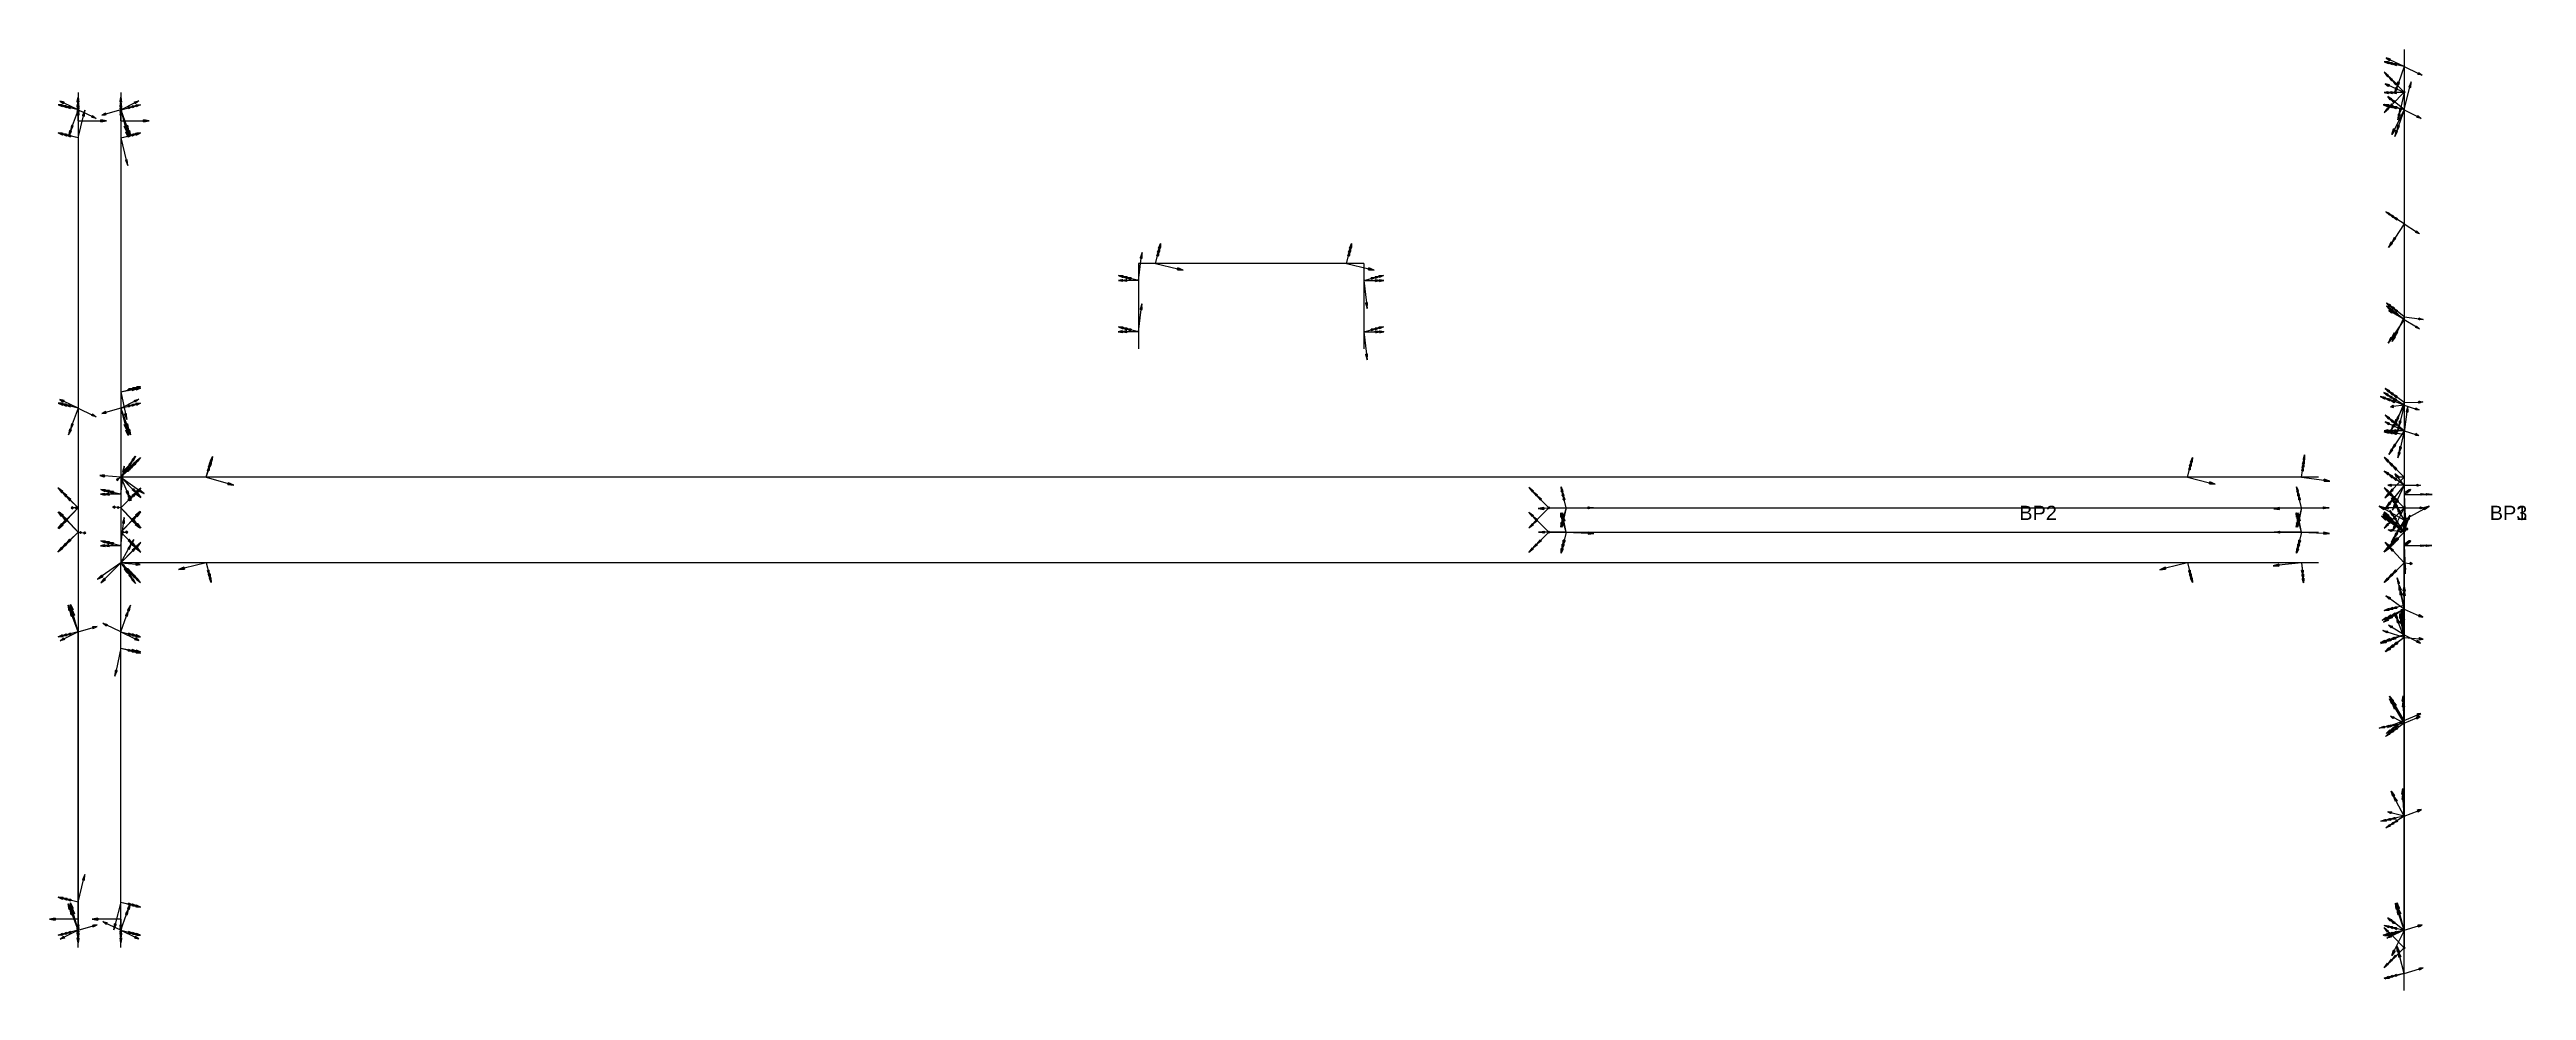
# Model space of a CAD drawing. Header units: millimetres. Extents: x -5152 to 13, y -165 to 165.
# Drawn here: x -856 to 13, y -165 to 165 of the extents above.
import ezdxf

# ---------------------------------------------------------------- set-up
doc = ezdxf.new("R2010")
doc.units = ezdxf.units.MM
for name, color, linetype in [('AutoDetect_13_2', 1, 'Continuous'), ('AutoDetect_14_1', 1, 'Continuous'), ('AutoDetect_17_8', 1, 'Continuous'), ('AutoDetect_18_10', 1, 'Continuous'), ('AutoDetect_21_3', 1, 'Continuous'), ('AutoDetect_22_4', 1, 'Continuous'), ('AutoDetect_23_21', 1, 'Continuous'), ('AutoDetect_24_22', 1, 'Continuous'), ('AutoDetect_25_40', 1, 'Continuous'), ('AutoDetect_26_41', 1, 'Continuous'), ('AutoDetect_31_12', 1, 'Continuous'), ('AutoDetect_32_13', 1, 'Continuous'), ('AutoDetect_33_16', 1, 'Continuous'), ('AutoDetect_34_17', 1, 'Continuous'), ('AutoDetect_35_27', 1, 'Continuous'), ('AutoDetect_36_26', 1, 'Continuous'), ('AutoDetect_41_31', 1, 'Continuous'), ('AutoDetect_42_30', 1, 'Continuous'), ('AutoDetect_45_28', 1, 'Continuous'), ('AutoDetect_45_39', 1, 'Continuous'), ('AutoDetect_46_33', 1, 'Continuous'), ('AutoDetect_50_38', 1, 'Continuous'), ('AutoDetect_51_35', 1, 'Continuous'), ('AutoDetect_52_36', 1, 'Continuous'), ('AutoDetect_53_20', 1, 'Continuous'), ('AutoDetect_54_37', 1, 'Continuous'), ('AutoDetect_56_23', 1, 'Continuous'), ('AutoDetect_57_14', 1, 'Continuous'), ('AutoDetect_59_0', 1, 'Continuous'), ('AutoDetect_5_24', 1, 'Continuous'), ('AutoDetect_5_34', 1, 'Continuous'), ('AutoDetect_60_6', 1, 'Continuous'), ('AutoDetect_62_29', 1, 'Continuous'), ('AutoDetect_63_5', 1, 'Continuous'), ('AutoDetect_64_11', 1, 'Continuous'), ('AutoDetect_65_32', 1, 'Continuous'), ('AutoDetect_6_18', 1, 'Continuous'), ('AutoDetect_7_19', 1, 'Continuous'), ('AutoDetect_8_15', 1, 'Continuous'), ('AutoDetect_8_25', 1, 'Continuous'), ('AutoDetect_8_7', 1, 'Continuous'), ('AutoDetect_8_9', 1, 'Continuous'), ('BLECH_ID_GUID_ACCCBEED_97AF_45b1_AC6C_059D9D04CA13', 1, 'Continuous')]:
    doc.layers.add(name, color=color, linetype=linetype)
doc.styles.get("Standard").update_dxf_attribs({"font": 'arial.ttf'})

# ---------------------------------------------------------------- blocks, each defined once
blk = doc.blocks.new('Kontrollpunkt')
at = {"color": 0}
for q in [(0, 6), (8, 0), (0, 0, 4)]:
    blk.add_line((0, 0), q, dxfattribs=at)
for points in [[(0.25, 8, -0.25), (-0.25, 8, -0.25), (-0.25, 8, 0.25), (0, 10, 0), (-0.25, 8, -0.25), (0.25, 8, 0.25), (0, 10, 0), (0.25, 8, -0.25), (0.25, 8, 0.25), (-0.25, 8, 0.25)], [(0.25, 6, -0.25), (-0.25, 6, -0.25), (-0.25, 6, 0.25), (0, 8, 0), (-0.25, 6, -0.25), (0.25, 6, 0.25), (0, 8, 0), (0.25, 6, -0.25), (0.25, 6, 0.25), (-0.25, 6, 0.25)], [(0.25, 0.25, 4), (-0.25, 0.25, 4), (-0.25, -0.25, 4), (0, 0, 6), (-0.25, 0.25, 4), (0.25, -0.25, 4), (0, 0, 6), (0.25, 0.25, 4), (0.25, -0.25, 4), (-0.25, -0.25, 4)], [(0.25, 0.25, 6), (-0.25, 0.25, 6), (-0.25, -0.25, 6), (0, 0, 8), (-0.25, 0.25, 6), (0.25, -0.25, 6), (0, 0, 8), (0.25, 0.25, 6), (0.25, -0.25, 6), (-0.25, -0.25, 6)], [(0.25, 0.25, 8), (-0.25, 0.25, 8), (-0.25, -0.25, 8), (0, 0, 10), (-0.25, 0.25, 8), (0.25, -0.25, 8), (0, 0, 10), (0.25, 0.25, 8), (0.25, -0.25, 8), (-0.25, -0.25, 8)], [(8, 0.25, -0.25), (8, 0.25, 0.25), (8, -0.25, 0.25), (10, 0, 0), (8, 0.25, 0.25), (8, -0.25, -0.25), (10, 0, 0), (8, 0.25, -0.25), (8, -0.25, -0.25), (8, -0.25, 0.25)]]:
    blk.add_polyline3d(points, dxfattribs=at)

msp = doc.modelspace()

# ---------------------------------------------------------------- linework, layer by layer
at = {"layer": 'AutoDetect_13_2', "color": 1}
msp.add_line((-330, 4.28, -315), (-60, 4.28, -315), dxfattribs=at)
at = {"layer": 'AutoDetect_14_1', "color": 1}
msp.add_line((-330, 4.28, -295), (-60, 4.28, -295), dxfattribs=at)
at = {"layer": 'AutoDetect_17_8', "color": 1}
msp.add_line((-330, -4.28, -295), (-60, -4.28, -295), dxfattribs=at)
at = {"layer": 'AutoDetect_18_10', "color": 1}
msp.add_line((-330, -4.28, -315), (-60, -4.28, -315), dxfattribs=at)
at = {"layer": 'AutoDetect_21_3', "color": 1}
msp.add_line((-831, 4.25, -209), (-831, 4.25, -401), dxfattribs=at)
at = {"layer": 'AutoDetect_22_4', "color": 1}
msp.add_line((-846, 4.25, -209), (-846, 4.25, -401), dxfattribs=at)
at = {"layer": 'AutoDetect_23_21', "color": 1}
msp.add_line((-831, 149.9, -174), (-831, 39.25, -174), dxfattribs=at)
at = {"layer": 'AutoDetect_24_22', "color": 1}
msp.add_line((-846, 149.9, -174), (-846, 39.25, -174), dxfattribs=at)
at = {"layer": 'AutoDetect_25_40', "color": 1}
msp.add_line((-831, 149.9, -436), (-831, 39.25, -436), dxfattribs=at)
at = {"layer": 'AutoDetect_26_41', "color": 1}
msp.add_line((-846, 149.9, -436), (-846, 39.25, -436), dxfattribs=at)
at = {"layer": 'AutoDetect_31_12', "color": 1}
msp.add_line((-831, -4.25, -209), (-831, -4.25, -401), dxfattribs=at)
at = {"layer": 'AutoDetect_32_13', "color": 1}
msp.add_line((-846, -4.25, -209), (-846, -4.25, -401), dxfattribs=at)
at = {"layer": 'AutoDetect_33_16', "color": 1}
msp.add_line((-831, -149.9, -174), (-831, -39.25, -174), dxfattribs=at)
at = {"layer": 'AutoDetect_34_17', "color": 1}
msp.add_line((-846, -149.9, -174), (-846, -39.25, -174), dxfattribs=at)
at = {"layer": 'AutoDetect_35_27', "color": 1}
msp.add_line((-846, -149.9, -436), (-846, -39.25, -436), dxfattribs=at)
at = {"layer": 'AutoDetect_36_26', "color": 1}
msp.add_line((-831, -149.9, -436), (-831, -39.25, -436), dxfattribs=at)
at = {"layer": 'AutoDetect_41_31', "color": 1}
msp.add_line((-60, 15, -160), (-831, 15, -160), dxfattribs=at)
at = {"layer": 'AutoDetect_42_30', "color": 1}
msp.add_line((-60, -15, -160), (-831, -15, -160), dxfattribs=at)
at = {"layer": 'AutoDetect_45_28', "color": 1}
msp.add_line((-831, -140, -160), (-831, -15, -160), dxfattribs=at)
at = {"layer": 'AutoDetect_45_39', "color": 1}
msp.add_line((-831, 140, -160), (-831, 15, -160), dxfattribs=at)
at = {"layer": 'AutoDetect_46_33', "color": 1}
msp.add_line((-846, 140, -160), (-846, -140, -160), dxfattribs=at)
at = {"layer": 'AutoDetect_50_38', "color": 1}
msp.add_line((-395, 90, -160), (-474, 90, -160), dxfattribs=at)
at = {"layer": 'AutoDetect_51_35', "color": 1}
msp.add_line((-395, 90, -160), (-395, 60, -160), dxfattribs=at)
at = {"layer": 'AutoDetect_52_36', "color": 1}
msp.add_line((-474, 90, -160), (-474, 60, -160), dxfattribs=at)
at = {"layer": 'AutoDetect_53_20', "color": 1}
msp.add_line((-30, 165, -315), (-30, 34.28, -315), dxfattribs=at)
at = {"layer": 'AutoDetect_54_37', "color": 1}
msp.add_line((-30, 165, -295), (-30, 34.28, -295), dxfattribs=at)
at = {"layer": 'AutoDetect_56_23', "color": 1}
msp.add_line((-30, -165, -295), (-30, -34.28, -295), dxfattribs=at)
at = {"layer": 'AutoDetect_57_14', "color": 1}
msp.add_line((-30, -165, -315), (-30, -34.28, -315), dxfattribs=at)
at = {"layer": 'AutoDetect_59_0', "color": 1}
msp.add_line((-30, 15, -65), (-30, 15, -130), dxfattribs=at)
at = {"layer": 'AutoDetect_5_24', "color": 1}
msp.add_line((-30, -150, -160), (-30, 0, -160), dxfattribs=at)
at = {"layer": 'AutoDetect_5_34', "color": 1}
msp.add_line((-30, 150, -160), (-30, 0, -160), dxfattribs=at)
at = {"layer": 'AutoDetect_60_6', "color": 1}
msp.add_line((-30, -15, -65), (-30, -15, -130), dxfattribs=at)
at = {"layer": 'AutoDetect_62_29', "color": 1}
msp.add_line((-30, 15, -65), (-30, -15, -65), dxfattribs=at)
at = {"layer": 'AutoDetect_63_5', "color": 1}
msp.add_line((-831, 15, -10), (-831, 15, -160), dxfattribs=at)
at = {"layer": 'AutoDetect_64_11', "color": 1}
msp.add_line((-831, -15, -10), (-831, -15, -160), dxfattribs=at)
at = {"layer": 'AutoDetect_65_32', "color": 1}
msp.add_line((-831, 15, -10), (-831, -15, -10), dxfattribs=at)
at = {"layer": 'AutoDetect_6_18', "color": 1}
msp.add_line((-30, 150, -450), (-30, -150, -450), dxfattribs=at)
at = {"layer": 'AutoDetect_7_19', "color": 1}
msp.add_line((-30, 149.9, -174), (-30, 31.25, -174), dxfattribs=at)
at = {"layer": 'AutoDetect_7_19', "color": 1, "extrusion": (1, 0, 0)}
msp.add_arc((31.25, -201, -30), 27, 90, 135, dxfattribs=at)
at = {"layer": 'AutoDetect_8_15', "color": 1}
msp.add_line((-30, -149.9, -174), (-30, -31.25, -174), dxfattribs=at)
at = {"layer": 'AutoDetect_8_15', "color": 1, "extrusion": (-1, 0, 0)}
msp.add_arc((31.25, -201, 30), 27, 90, 135, dxfattribs=at)
at = {"layer": 'AutoDetect_8_25', "color": 1}
msp.add_line((-30, -149.9, -436), (-30, -31.25, -436), dxfattribs=at)
at = {"layer": 'AutoDetect_8_25', "color": 1, "extrusion": (1, 0, 0)}
msp.add_arc((-31.25, -409, -30), 27, 270, 315, dxfattribs=at)
at = {"layer": 'AutoDetect_8_7', "color": 1}
msp.add_line((-30, -4.25, -201), (-30, -4.25, -305), dxfattribs=at)
at = {"layer": 'AutoDetect_8_7', "color": 1, "extrusion": (-1, 0, 0)}
msp.add_arc((31.25, -201, 30), 27, 135, 180, dxfattribs=at)
at = {"layer": 'AutoDetect_8_9', "color": 1}
msp.add_line((-30, -4.25, -305), (-30, -4.25, -409), dxfattribs=at)
at = {"layer": 'AutoDetect_8_9', "color": 1, "extrusion": (-1, 0, 0)}
msp.add_arc((31.25, -409, 30), 27, 180, 225, dxfattribs=at)

# ---------------------------------------------------------------- block references
at = {"layer": 'AutoDetect_13_2', "color": 1, "extrusion": (-0.173648, 0.735742, -0.654622)}
for p, rotation in [((314.35, -186.68, 265.61), 199.826289697266), ((63.25, -225.48, 220.81), 199.8262896972659)]:
    msp.add_blockref('Kontrollpunkt', p, dxfattribs=dict(at, rotation=rotation))
at = {"layer": 'AutoDetect_14_1', "color": 1, "extrusion": (-0.173648, 0.734795, 0.655685)}
for p, rotation in [((314.33, -274.32, -134.02), 342.7132765817989), ((63.25, -235.42, -178.83), 342.7132765841969)]:
    msp.add_blockref('Kontrollpunkt', p, dxfattribs=dict(at, rotation=rotation))
at = {"layer": 'AutoDetect_17_8', "color": 1, "extrusion": (-0.173648, -0.734766, 0.655718)}
for p, rotation in [((-314.33, -274.32, -134.03), 16.43372046372518), ((-63.25, -235.41, -178.83), 16.43372046574077)]:
    msp.add_blockref('Kontrollpunkt', p, dxfattribs=dict(at, rotation=rotation))
at = {"layer": 'AutoDetect_18_10', "color": 1, "extrusion": (-0.173648, -0.735742, -0.654622)}
for p, rotation in [((-314.35, -186.68, 265.61), 160.1737103027345), ((-63.25, -225.48, 220.81), 160.1737102971328)]:
    msp.add_blockref('Kontrollpunkt', p, dxfattribs=dict(at, rotation=rotation))
at = {"layer": 'AutoDetect_21_3', "color": 1, "extrusion": (0.696364, 0.696364, 0.173648), "rotation": 77.24859307823723}
for p in [(590.61, -143.7, -618.96), (590.61, -293.39, -645.35)]:
    msp.add_blockref('Kontrollpunkt', p, dxfattribs=at)
at = {"layer": 'AutoDetect_21_3', "color": 1, "extrusion": (0.70541, 0.70541, 0.069232), "rotation": 84.84447890650206}
msp.add_blockref('Kontrollpunkt', (590.61, -168.03, -597.67), dxfattribs=at)
at = {"layer": 'AutoDetect_22_4', "color": 1, "extrusion": (-0.696364, 0.696364, 0.173648), "rotation": 279.8510761165839}
for p in [(595.21, -349.62, 548.85), (595.21, -499.31, 522.45)]:
    msp.add_blockref('Kontrollpunkt', p, dxfattribs=at)
at = {"layer": 'AutoDetect_22_4', "color": 1, "extrusion": (-0.705821, 0.705821, 0.060281), "rotation": 273.4496792878152}
msp.add_blockref('Kontrollpunkt', (595.21, -244.86, 587.53), dxfattribs=at)
at = {"layer": 'AutoDetect_23_21', "color": 1, "extrusion": (0.696364, 0.173648, -0.696364), "rotation": 81.2348063681018}
for p in [(340.69, -662.12, -432.52), (239.15, -679.75, -450.7)]:
    msp.add_blockref('Kontrollpunkt', p, dxfattribs=at)
at = {"layer": 'AutoDetect_24_22', "color": 1, "extrusion": (-0.696364, 0.173648, -0.696364), "rotation": 278.1385729810916}
for p in [(65.07, 470.99, 735.28), (166.61, 453.36, 717.11)]:
    msp.add_blockref('Kontrollpunkt', p, dxfattribs=at)
at = {"layer": 'AutoDetect_25_40', "color": 1, "extrusion": (0.696364, 0.173648, 0.696364), "rotation": 91.4177731969594}
for p in [(340.69, 224.33, -857.31), (239.15, 241.96, -875.48)]:
    msp.add_blockref('Kontrollpunkt', p, dxfattribs=at)
at = {"layer": 'AutoDetect_26_41', "color": 1, "extrusion": (-0.696364, 0.173648, 0.696364), "rotation": 261.8614270189084}
for p in [(65.07, -908.78, 310.5), (166.61, -891.15, 292.33)]:
    msp.add_blockref('Kontrollpunkt', p, dxfattribs=at)
at = {"layer": 'AutoDetect_31_12', "color": 1, "extrusion": (0.696364, -0.696364, 0.173648), "rotation": 279.8510761165839}
for p in [(-590.61, -143.7, -618.96), (-590.61, -293.39, -645.35)]:
    msp.add_blockref('Kontrollpunkt', p, dxfattribs=at)
at = {"layer": 'AutoDetect_31_12', "color": 1, "extrusion": (0.705821, -0.705821, 0.060281), "rotation": 273.4496793756426}
msp.add_blockref('Kontrollpunkt', (-590.61, -173.38, -596.14), dxfattribs=at)
at = {"layer": 'AutoDetect_32_13', "color": 1, "extrusion": (-0.70541, -0.70541, 0.069232), "rotation": 84.84447880286027}
msp.add_blockref('Kontrollpunkt', (-595.21, -250.12, 585.31), dxfattribs=at)
at = {"layer": 'AutoDetect_32_13', "color": 1, "extrusion": (-0.696364, -0.696364, 0.173648), "rotation": 77.24859307823723}
for p in [(-595.21, -349.62, 548.85), (-595.21, -499.31, 522.45)]:
    msp.add_blockref('Kontrollpunkt', p, dxfattribs=at)
at = {"layer": 'AutoDetect_33_16', "color": 1, "extrusion": (0.696364, -0.173648, -0.696364), "rotation": 278.1385729810916}
for p in [(-239.15, -679.75, -450.7), (-340.69, -662.12, -432.52)]:
    msp.add_blockref('Kontrollpunkt', p, dxfattribs=at)
at = {"layer": 'AutoDetect_34_17', "color": 1, "extrusion": (-0.696364, -0.173648, -0.696364), "rotation": 81.2348063681018}
for p in [(-166.61, 453.36, 717.11), (-65.07, 470.99, 735.28)]:
    msp.add_blockref('Kontrollpunkt', p, dxfattribs=at)
at = {"layer": 'AutoDetect_35_27', "color": 1, "extrusion": (-0.696364, -0.173648, 0.696364), "rotation": 91.4177731969594}
for p in [(-166.61, -891.15, 292.33), (-65.07, -908.78, 310.5)]:
    msp.add_blockref('Kontrollpunkt', p, dxfattribs=at)
at = {"layer": 'AutoDetect_36_26', "color": 1, "extrusion": (0.696364, -0.173648, 0.696364), "rotation": 261.8614270189084}
for p in [(-239.15, 241.96, -875.48), (-340.69, 224.33, -857.31)]:
    msp.add_blockref('Kontrollpunkt', p, dxfattribs=at)
at = {"layer": 'AutoDetect_41_31', "color": 1, "extrusion": (0.516893, 0.734165, 0.440254), "rotation": 180}
msp.add_blockref('Kontrollpunkt', (688.12, 61.56, -488.97), dxfattribs=at)
at = {"layer": 'AutoDetect_41_31', "color": 1, "extrusion": (0.173648, 0.622347, 0.763237), "rotation": 179.0187227809041}
msp.add_blockref('Kontrollpunkt', (775.56, 49.9, -251.87), dxfattribs=at)
at = {"layer": 'AutoDetect_41_31', "color": 1, "extrusion": (0.173648, 0.696364, 0.696364), "rotation": 180}
msp.add_blockref('Kontrollpunkt', (106.48, -107.11, -119.38), dxfattribs=at)
at = {"layer": 'AutoDetect_41_31', "color": 1, "extrusion": (0.081493, 0.599244, 0.796408), "rotation": 180}
msp.add_blockref('Kontrollpunkt', (67.42, -101.52, -123.82), dxfattribs=at)
at = {"layer": 'AutoDetect_42_30', "color": 1, "extrusion": (0.519809, -0.73167, 0.440973), "rotation": 180}
msp.add_blockref('Kontrollpunkt', (-686.13, 63.24, -491.54), dxfattribs=at)
at = {"layer": 'AutoDetect_42_30', "color": 1, "extrusion": (0.173648, -0.696364, 0.696364), "rotation": 180}
for p in [(-780.83, 9.99, -240.07), (-106.48, -107.11, -119.38)]:
    msp.add_blockref('Kontrollpunkt', p, dxfattribs=at)
at = {"layer": 'AutoDetect_42_30', "color": 1, "extrusion": (0.073142, -0.705213, 0.705213), "rotation": 180}
msp.add_blockref('Kontrollpunkt', (-67.2, -119.16, -107.08), dxfattribs=at)
at = {"layer": 'AutoDetect_45_28', "color": 1, "extrusion": (0.578134, -0.575779, 0.578134), "rotation": 180}
msp.add_blockref('Kontrollpunkt', (-597.03, 203.74, -564.29), dxfattribs=at)
at = {"layer": 'AutoDetect_45_28', "color": 1, "extrusion": (0.696364, -0.173648, 0.696364)}
for p, rotation in [((-244.73, 439.07, -682.28), 182.814593176167), ((-331.08, 424.08, -666.83), 180)]:
    msp.add_blockref('Kontrollpunkt', p, dxfattribs=dict(at, rotation=rotation))
at = {"layer": 'AutoDetect_45_39', "color": 1, "extrusion": (0.696364, 0.173648, 0.696364)}
for p, rotation in [((331.08, 424.08, -666.83), 180), ((244.73, 439.07, -682.28), 177.185406823833)]:
    msp.add_blockref('Kontrollpunkt', p, dxfattribs=dict(at, rotation=rotation))
at = {"layer": 'AutoDetect_45_39', "color": 1, "extrusion": (0.578134, 0.575779, 0.578134), "rotation": 180}
msp.add_blockref('Kontrollpunkt', (597.03, 203.74, -564.29), dxfattribs=at)
at = {"layer": 'AutoDetect_46_33', "color": 1, "extrusion": (-0.696364, 0.173648, 0.696364), "rotation": 180}
for p in [(74.68, -709.03, 500.97), (334.71, -663.87, 454.44)]:
    msp.add_blockref('Kontrollpunkt', p, dxfattribs=at)
at = {"layer": 'AutoDetect_50_38', "color": 1, "extrusion": (0.173648, 0.696364, 0.696364), "rotation": 180}
for p in [(475.87, -96.79, -130.01), (410.86, -108.08, -118.38)]:
    msp.add_blockref('Kontrollpunkt', p, dxfattribs=at)
at = {"layer": 'AutoDetect_51_35', "color": 2, "extrusion": (0.696364, 0.173648, 0.696364), "rotation": 170.1489238834162}
for p in [(177.07, 137.91, -371.9), (159.61, 140.94, -375.02)]:
    msp.add_blockref('Kontrollpunkt', p, dxfattribs=at)
at = {"layer": 'AutoDetect_52_36', "color": 2, "extrusion": (-0.696364, 0.173648, 0.696364), "rotation": 189.8510761165838}
for p in [(33.18, -449.25, 233.24), (50.65, -446.22, 230.12)]:
    msp.add_blockref('Kontrollpunkt', p, dxfattribs=at)
at = {"layer": 'AutoDetect_53_20', "color": 1, "extrusion": (-0.696364, 0.173648, -0.696364), "rotation": 278.1385729810916}
msp.add_blockref('Kontrollpunkt', (-147.02, -179.01, 267.86), dxfattribs=at)
at = {"layer": 'AutoDetect_53_20', "color": 1, "extrusion": (-0.624522, 0.468982, -0.624522), "rotation": 266.2407853468216}
msp.add_blockref('Kontrollpunkt', (-38.19, -204.68, 248.42), dxfattribs=at)
at = {"layer": 'AutoDetect_53_20', "color": 1, "extrusion": (-0.715661, 0.443041, -0.539947), "rotation": 262.3960192474788}
msp.add_blockref('Kontrollpunkt', (-18.46, -239.91, 209.4), dxfattribs=at)
at = {"layer": 'AutoDetect_54_37', "color": 1, "extrusion": (-0.696364, 0.173648, 0.696364), "rotation": 261.8614270189084}
msp.add_blockref('Kontrollpunkt', (-147.02, -258.78, -156.93), dxfattribs=at)
at = {"layer": 'AutoDetect_54_37', "color": 1, "extrusion": (-0.624522, 0.468982, 0.624522), "rotation": 273.7592163545942}
msp.add_blockref('Kontrollpunkt', (-38.19, -271.74, -132.54), dxfattribs=at)
at = {"layer": 'AutoDetect_54_37', "color": 1, "extrusion": (-0.841853, 0.304306, 0.445738), "rotation": 282.8029344987455}
msp.add_blockref('Kontrollpunkt', (-27.69, -282.75, -93.98), dxfattribs=at)
at = {"layer": 'AutoDetect_56_23', "color": 1, "extrusion": (-0.815272, -0.30885, 0.489841), "rotation": 61.75499641124729}
msp.add_blockref('Kontrollpunkt', (27.04, -277.92, -107.6), dxfattribs=at)
at = {"layer": 'AutoDetect_56_23', "color": 1, "extrusion": (-0.626738, -0.463031, 0.626738), "rotation": 81.13621220702913}
msp.add_blockref('Kontrollpunkt', (38.7, -271.17, -133.54), dxfattribs=at)
at = {"layer": 'AutoDetect_56_23', "color": 1, "extrusion": (-0.696364, -0.173648, 0.696364), "rotation": 91.4177731969594}
msp.add_blockref('Kontrollpunkt', (147.02, -258.78, -156.93), dxfattribs=at)
at = {"layer": 'AutoDetect_57_14', "color": 1, "extrusion": (-0.834469, -0.268903, -0.480992), "rotation": 119.6224147796783}
msp.add_blockref('Kontrollpunkt', (29.14, -256.49, 187.38), dxfattribs=at)
at = {"layer": 'AutoDetect_57_14', "color": 1, "extrusion": (-0.626739, -0.463031, -0.626739), "rotation": 98.86378051051679}
msp.add_blockref('Kontrollpunkt', (38.7, -204.16, 248.77), dxfattribs=at)
at = {"layer": 'AutoDetect_57_14', "color": 1, "extrusion": (-0.696364, -0.173648, -0.696364), "rotation": 88.5822268030406}
msp.add_blockref('Kontrollpunkt', (147.02, -179.01, 267.86), dxfattribs=at)
at = {"layer": 'AutoDetect_59_0', "color": 1, "extrusion": (-0.696364, 0.696364, 0.173648), "rotation": 279.8510761165839}
for p in [(10.61, -75.45, 19.01), (10.61, -127.64, 9.8)]:
    msp.add_blockref('Kontrollpunkt', p, dxfattribs=at)
at = {"layer": 'AutoDetect_5_24', "color": 1, "extrusion": (-0.440188, -0.782604, 0.440188), "rotation": 180}
msp.add_blockref('Kontrollpunkt', (-26.15, -150.14, -57.22), dxfattribs=at)
at = {"layer": 'AutoDetect_5_24', "color": 1, "extrusion": (-0.696364, -0.173648, 0.696364), "rotation": 180}
for p in [(21.85, -140.16, -85.32), (132.46, -159.36, -65.52)]:
    msp.add_blockref('Kontrollpunkt', p, dxfattribs=at)
at = {"layer": 'AutoDetect_5_34', "color": 1, "extrusion": (-0.696364, 0.173648, 0.696364), "rotation": 180}
msp.add_blockref('Kontrollpunkt', (-132.46, -159.36, -65.52), dxfattribs=at)
at = {"layer": 'AutoDetect_5_34', "color": 1, "extrusion": (-0.703972, 0.094054, 0.703972), "rotation": 180}
msp.add_blockref('Kontrollpunkt', (-25.76, -137.37, -88.69), dxfattribs=at)
at = {"layer": 'AutoDetect_5_34', "color": 1, "extrusion": (-0.440188, 0.782604, 0.440188), "rotation": 180}
msp.add_blockref('Kontrollpunkt', (26.15, -150.14, -57.22), dxfattribs=at)
at = {"layer": 'AutoDetect_60_6', "color": 1, "extrusion": (-0.696364, -0.696364, 0.173648), "rotation": 77.24859307823723}
for p in [(-10.61, -75.45, 19.01), (-10.61, -127.64, 9.8)]:
    msp.add_blockref('Kontrollpunkt', p, dxfattribs=at)
at = {"layer": 'AutoDetect_62_29', "color": 2, "extrusion": (0.216953, 0.173648, 0.960613), "rotation": 142.4444237157187}
for p in [(25.77, -0.97, -67.39), (11.72, 9.84, -70.51)]:
    msp.add_blockref('Kontrollpunkt', p, dxfattribs=at)
at = {"layer": 'AutoDetect_63_5', "color": 1, "extrusion": (0.578134, 0.578134, 0.575779), "rotation": 55.98519035698276}
msp.add_blockref('Kontrollpunkt', (598.21, 201.41, -563.88), dxfattribs=at)
at = {"layer": 'AutoDetect_63_5', "color": 1, "extrusion": (0.696364, 0.696364, 0.173648), "rotation": 88.42765860461249}
for p in [(598.21, 84.44, -571.01), (598.21, -27.83, -590.81)]:
    msp.add_blockref('Kontrollpunkt', p, dxfattribs=at)
at = {"layer": 'AutoDetect_64_11', "color": 1, "extrusion": (0.578134, -0.578134, 0.575779), "rotation": 296.0287352918818}
msp.add_blockref('Kontrollpunkt', (-598.21, 201.41, -563.88), dxfattribs=at)
at = {"layer": 'AutoDetect_64_11', "color": 1, "extrusion": (0.696364, -0.696364, 0.173648), "rotation": 270.0347945626858}
for p in [(-598.21, 84.44, -571.01), (-598.21, -27.83, -590.81)]:
    msp.add_blockref('Kontrollpunkt', p, dxfattribs=at)
at = {"layer": 'AutoDetect_65_32', "color": 2, "extrusion": (-0.696364, 0.173648, 0.696364), "rotation": 189.8510761165838}
for p in [(192.33, -570.18, 573.28), (209.8, -567.15, 570.15)]:
    msp.add_blockref('Kontrollpunkt', p, dxfattribs=at)
at = {"layer": 'AutoDetect_6_18', "color": 1, "extrusion": (-0.696364, 0.173648, -0.696364), "rotation": 17.30978033064729}
for p in [(-132.46, -278.43, 359.26), (146.98, -326.95, 309.25)]:
    msp.add_blockref('Kontrollpunkt', p, dxfattribs=at)
at = {"layer": 'AutoDetect_7_19', "color": 1, "extrusion": (-0.737089, 0.173648, -0.653105), "rotation": 279.2425547579259}
msp.add_blockref('Kontrollpunkt', (-133.19, -91.14, 160.74), dxfattribs=at)
at = {"layer": 'AutoDetect_7_19', "color": 1, "extrusion": (-0.643812, 0.413537, -0.643812), "rotation": 270.6039110745444}
msp.add_blockref('Kontrollpunkt', (-71.21, -80.74, 174.3), dxfattribs=at)
at = {"layer": 'AutoDetect_7_19', "color": 1, "extrusion": (-0.61845, 0.48481, -0.61845), "rotation": 250.2847639852082}
msp.add_blockref('Kontrollpunkt', (-37.57, -94.95, 160.71), dxfattribs=at)
at = {"layer": 'AutoDetect_7_19', "color": 1, "extrusion": (-0.667397, 0.48481, -0.56528), "rotation": 246.6651384274061}
msp.add_blockref('Kontrollpunkt', (-15.74, -116.11, 138.38), dxfattribs=at)
at = {"layer": 'AutoDetect_7_19', "color": 1, "extrusion": (-0.663188, 0.54577, -0.512168), "rotation": 258.1101836580839}
msp.add_blockref('Kontrollpunkt', (-5.07, -127.41, 126.07), dxfattribs=at)
at = {"layer": 'AutoDetect_8_15', "color": 1, "extrusion": (-0.768767, -0.390731, -0.506288), "rotation": 134.9629308867157}
msp.add_blockref('Kontrollpunkt', (14.27, -129.34, 123.37), dxfattribs=at)
at = {"layer": 'AutoDetect_8_15', "color": 1, "extrusion": (-0.64064, -0.48481, -0.595433), "rotation": 130.4661313882647}
msp.add_blockref('Kontrollpunkt', (14.79, -110.73, 142.82), dxfattribs=at)
at = {"layer": 'AutoDetect_8_15', "color": 1, "extrusion": (-0.878885, -0.173648, -0.444305), "rotation": 109.1776527199051}
msp.add_blockref('Kontrollpunkt', (64.08, -136.67, 116.05), dxfattribs=at)
at = {"layer": 'AutoDetect_8_15', "color": 1, "extrusion": (-0.814229, -0.173648, -0.553965), "rotation": 105.8545779620889}
msp.add_blockref('Kontrollpunkt', (95.36, -116.6, 138.86), dxfattribs=at)
at = {"layer": 'AutoDetect_8_15', "color": 1, "extrusion": (-0.734832, -0.173648, -0.655643), "rotation": 82.71723154688306}
msp.add_blockref('Kontrollpunkt', (133.14, -90.54, 161.11), dxfattribs=at)
at = {"layer": 'AutoDetect_8_25', "color": 1, "extrusion": (-0.731566, -0.459966, 0.503232), "rotation": 53.49323309373202}
msp.add_blockref('Kontrollpunkt', (10.49, -397.92, -183.09), dxfattribs=at)
at = {"layer": 'AutoDetect_8_25', "color": 1, "extrusion": (-0.665704, -0.48481, 0.567272), "rotation": 64.01706839763168}
msp.add_blockref('Kontrollpunkt', (15.68, -386.59, -207.36), dxfattribs=at)
at = {"layer": 'AutoDetect_8_25', "color": 1, "extrusion": (-0.656662, -0.469333, 0.590357), "rotation": 82.1339219282316}
msp.add_blockref('Kontrollpunkt', (40.52, -390.78, -204.26), dxfattribs=at)
at = {"layer": 'AutoDetect_8_25', "color": 1, "extrusion": (-0.64552, -0.408175, 0.64552), "rotation": 82.81068714044531}
msp.add_blockref('Kontrollpunkt', (71.78, -385.2, -219.67), dxfattribs=at)
at = {"layer": 'AutoDetect_8_25', "color": 1, "extrusion": (-0.729571, -0.173648, 0.661493), "rotation": 92.32137697853932}
msp.add_blockref('Kontrollpunkt', (133.04, -368.32, -241.54), dxfattribs=at)
at = {"layer": 'AutoDetect_8_7', "color": 2, "extrusion": (-0.650895, -0.650895, -0.390731), "rotation": 116.9856821999535}
msp.add_blockref('Kontrollpunkt', (-18.21, -175.56, 100.83), dxfattribs=at)
at = {"layer": 'AutoDetect_8_7', "color": 2, "extrusion": (-0.704416, -0.704416, -0.087156), "rotation": 96.48008768721697}
msp.add_blockref('Kontrollpunkt', (-18.21, -198.12, 41.64), dxfattribs=at)
at = {"layer": 'AutoDetect_8_7', "color": 2, "extrusion": (-0.578134, -0.578134, 0.575779), "rotation": 106.264067988482}
msp.add_blockref('Kontrollpunkt', (-18.21, -263.31, -155.81), dxfattribs=at)
at = {"layer": 'AutoDetect_8_7', "color": 2, "extrusion": (-0.696364, -0.696364, 0.173648)}
for p, rotation in [((-18.21, -275.03, -23.9), 103.6152820514084), ((-18.21, -241.54, -18), 90.00000000000001)]:
    msp.add_blockref('Kontrollpunkt', p, dxfattribs=dict(at, rotation=rotation))
at = {"layer": 'AutoDetect_8_9', "color": 2, "extrusion": (-0.578134, -0.578134, -0.575779), "rotation": 90.00000000000001}
msp.add_blockref('Kontrollpunkt', (-18.21, -235.43, 195.41), dxfattribs=at)
at = {"layer": 'AutoDetect_8_9', "color": 2, "extrusion": (-0.696364, -0.696364, 0.173648)}
for p, rotation in [((-18.21, -397.14, -45.44), 103.6152820514084), ((-18.21, -343.96, -36.06), 90.00000000000001)]:
    msp.add_blockref('Kontrollpunkt', p, dxfattribs=dict(at, rotation=rotation))
at = {"layer": 'AutoDetect_8_9', "color": 2, "extrusion": (-0.650895, -0.650895, 0.390731), "rotation": 104.5273816361386}
msp.add_blockref('Kontrollpunkt', (-18.21, -385.95, -137.52), dxfattribs=at)
at = {"layer": 'BLECH_ID_GUID_ACCCBEED_97AF_45b1_AC6C_059D9D04CA13', "color": 2, "extrusion": (-0.707107, 0.707107, 0), "rotation": 270}
for p in [(-84.85, -436.1, 127.28), (-84.85, -450, 127.28), (-84.85, -160, 127.28), (-84.85, -173.9, 127.28), (230.32, -315, 236.37), (230.32, -295, 236.37), (18.21, -409, 24.22)]:
    msp.add_blockref('Kontrollpunkt', p, dxfattribs=at)
at = {"layer": 'BLECH_ID_GUID_ACCCBEED_97AF_45b1_AC6C_059D9D04CA13', "color": 2, "extrusion": (0, 0.548814, 0.835945), "rotation": 180}
for p in [(846, -204.84, -56.92), (831, -204.84, -56.92)]:
    msp.add_blockref('Kontrollpunkt', p, dxfattribs=at)
at = {"layer": 'BLECH_ID_GUID_ACCCBEED_97AF_45b1_AC6C_059D9D04CA13', "color": 2, "extrusion": (-0.707107, 0, 0.707107), "rotation": 251.7510976167656}
msp.add_blockref('Kontrollpunkt', (-149.9, -329.51, -287.09), dxfattribs=at)
at = {"layer": 'BLECH_ID_GUID_ACCCBEED_97AF_45b1_AC6C_059D9D04CA13', "color": 2, "extrusion": (-0.707107, 7.77156e-16, 0.707107), "rotation": 251.7510976167656}
msp.add_blockref('Kontrollpunkt', (-31.25, -329.51, -287.09), dxfattribs=at)
at = {"layer": 'BLECH_ID_GUID_ACCCBEED_97AF_45b1_AC6C_059D9D04CA13', "color": 2, "extrusion": (-0.57735, 0.57735, 0.57735), "rotation": 299.9999999999999}
msp.add_blockref('Kontrollpunkt', (18.21, -263.01, -156.32), dxfattribs=at)
at = {"layer": 'BLECH_ID_GUID_ACCCBEED_97AF_45b1_AC6C_059D9D04CA13', "color": 2, "extrusion": (-0.707107, 0.5, 0.5)}
for rotation in [289.4712206344907, 261.9719237924161]:
    msp.add_blockref('Kontrollpunkt', (7.39, -386.5, -186.75), dxfattribs=dict(at, rotation=rotation))
at = {"layer": 'BLECH_ID_GUID_ACCCBEED_97AF_45b1_AC6C_059D9D04CA13', "color": 2, "extrusion": (-0.707107, 0.5, -0.5), "rotation": 250.5287793655093}
msp.add_blockref('Kontrollpunkt', (7.39, -141.78, 118.25), dxfattribs=at)
at = {"layer": 'BLECH_ID_GUID_ACCCBEED_97AF_45b1_AC6C_059D9D04CA13', "color": 2, "extrusion": (-0.707107, 0.707107, -1.49709e-15), "rotation": 269.9999999999999}
msp.add_blockref('Kontrollpunkt', (18.21, -201, 24.22), dxfattribs=at)
at = {"layer": 'BLECH_ID_GUID_ACCCBEED_97AF_45b1_AC6C_059D9D04CA13', "color": 2, "extrusion": (-0.57735, 0.57735, -0.57735), "rotation": 240}
msp.add_blockref('Kontrollpunkt', (18.21, -235.05, 195.87), dxfattribs=at)
at = {"layer": 'BLECH_ID_GUID_ACCCBEED_97AF_45b1_AC6C_059D9D04CA13', "color": 2, "extrusion": (-0.707107, -0.707107, 0), "rotation": 90}
for p in [(-230.32, -295, 236.37), (-230.32, -315, 236.37), (84.85, -173.9, 127.28), (84.85, -160, 127.28), (84.85, -450, 127.28), (84.85, -436.1, 127.28)]:
    msp.add_blockref('Kontrollpunkt', p, dxfattribs=at)
at = {"layer": 'BLECH_ID_GUID_ACCCBEED_97AF_45b1_AC6C_059D9D04CA13', "color": 2, "extrusion": (0, -0.548814, 0.835945), "rotation": 180}
for p in [(-846, -204.84, -56.92), (-831, -204.84, -56.92)]:
    msp.add_blockref('Kontrollpunkt', p, dxfattribs=at)

# ---------------------------------------------------------------- texts
at = {"layer": 'BLECH_ID_GUID_ACCCBEED_97AF_45b1_AC6C_059D9D04CA13', "color": 5}
for s, p in [('BP2', (-165.03, 0)), ('BP3', (0, 0, -358.5)), ('BP1', (0, 0))]:
    msp.add_text(s, height=5, dxfattribs=at).set_placement(p)

doc.saveas('drawing.dxf')
